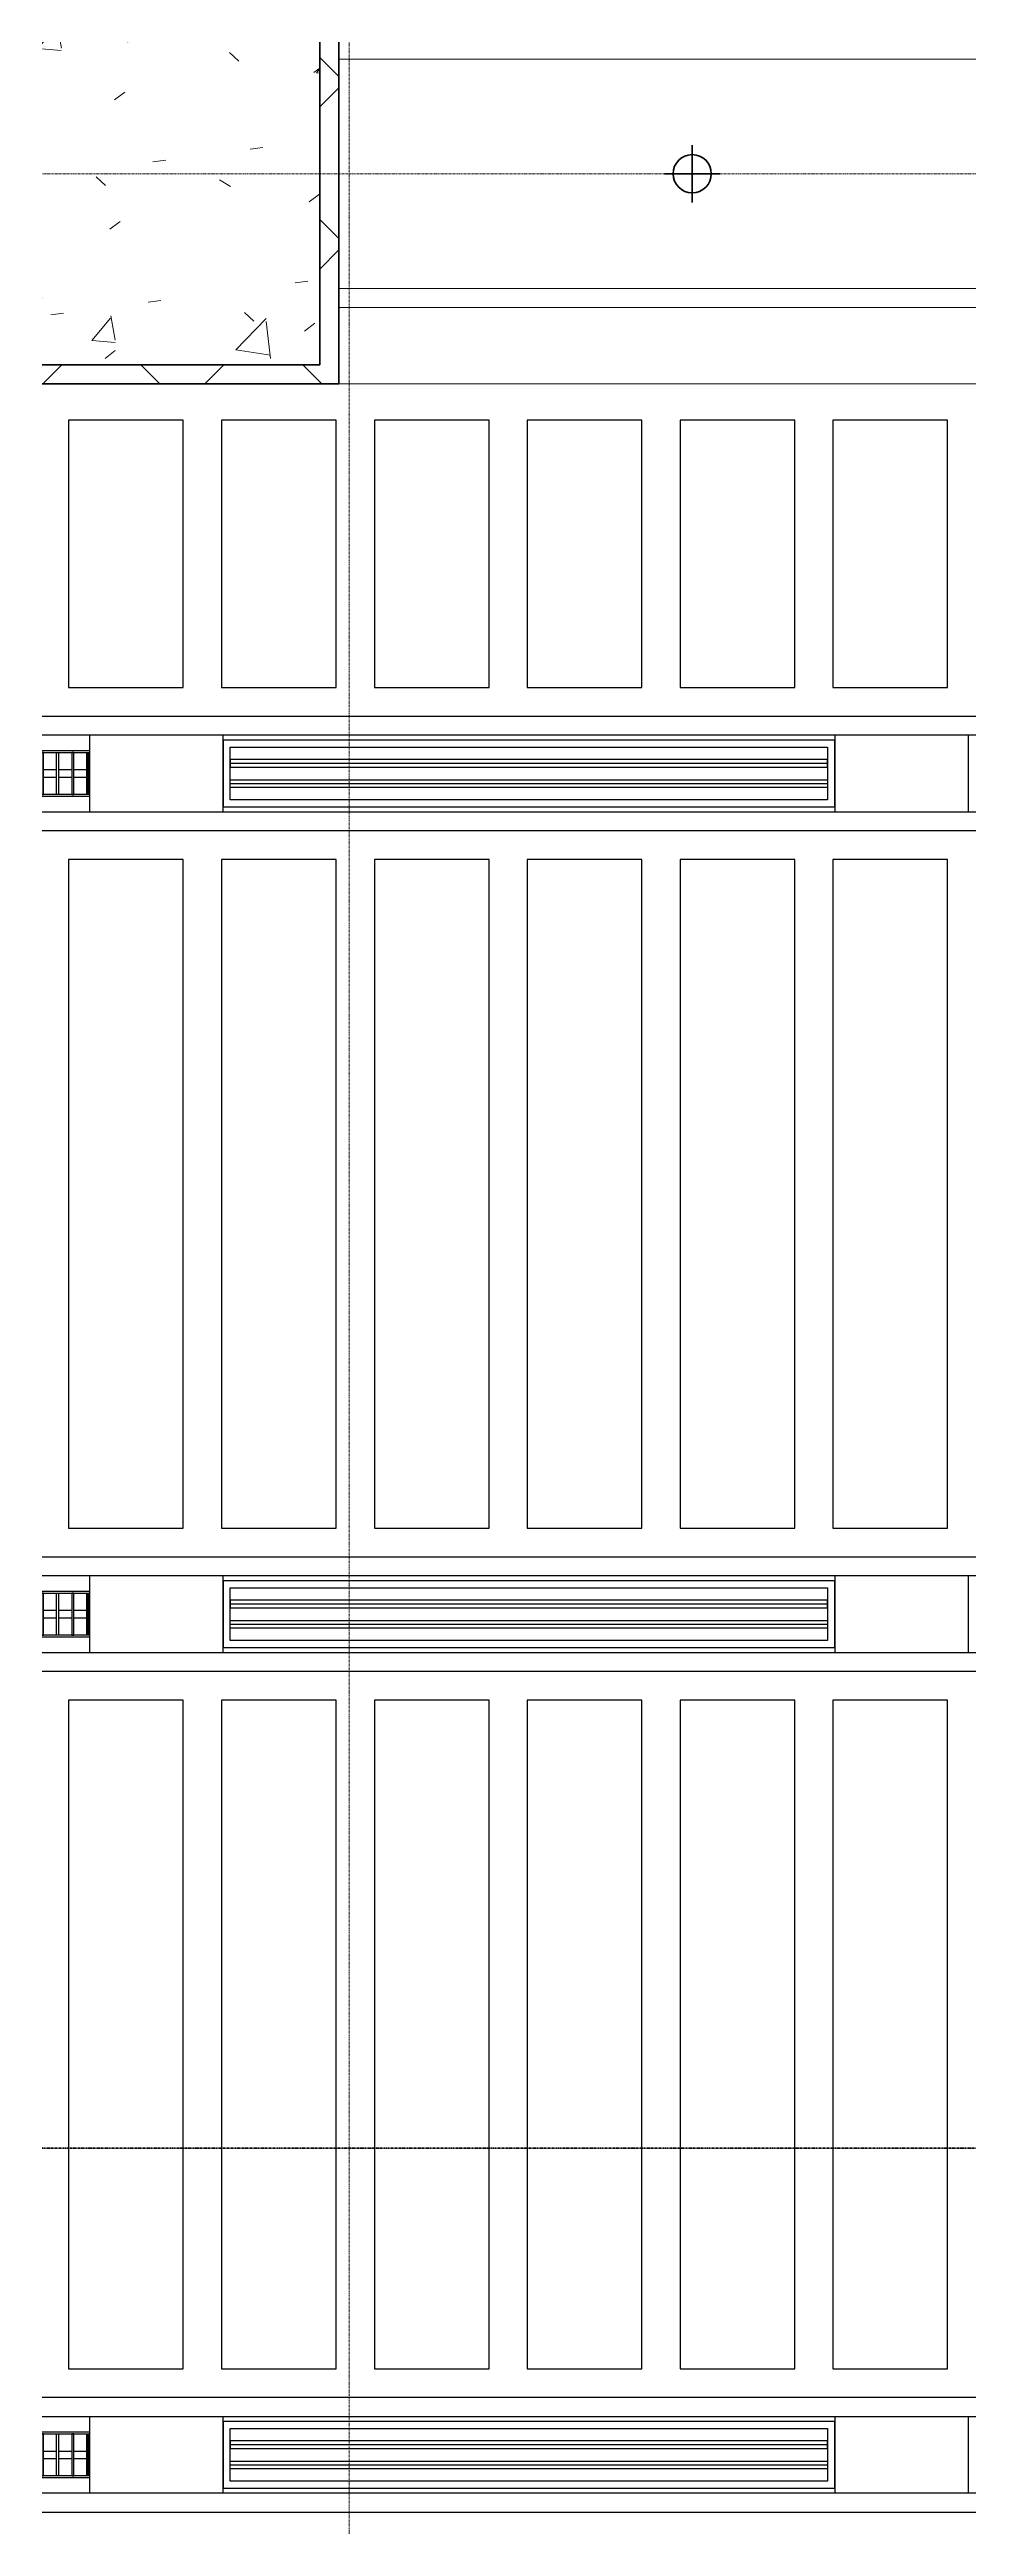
# Model space of a CAD drawing. Header units: millimetres. Extents: x -920231 to -841213, y -17301 to 22361.
# Drawn here: x -869664 to -867260, y -2578 to 3904 of the extents above; entities that cross this region are included whole.
import ezdxf
from ezdxf.enums import TextEntityAlignment as Align
from ezdxf.xclip import XClip

# ---------------------------------------------------------------- set-up
doc = ezdxf.new("R2010")
doc.units = ezdxf.units.MM
doc.header["$XCLIPFRAME"] = 0
doc.linetypes.add('DPA_Grid _ Level 100', pattern=[10, 5.5, -1.6, 1.3, -1.6])
for name, color, linetype in [('000 - WIPEOUT', 250, 'Continuous'), ('001 - ASCESSORIES', 251, 'Continuous'), ('A04_TUBE SERIES', 2, 'Continuous'), ('A11_ALU.SOLID SHEET', 2, 'Continuous')]:
    doc.layers.add(name, color=color, linetype=linetype)
for name, color, linetype, lineweight in [('008 - LIGHTING', 1, 'Continuous', 9), ('A-COLS', 5, 'Continuous', 70), ('A-COLS-E', 1, 'Continuous', 35), ('A-DETL-GENF', 2, 'Continuous', 35), ('A-GLAZ-CURT', 2, 'Continuous', 9), ('A-WALL-FNSH', 2, 'Continuous', 35), ('A-WALL-PATT', 1, 'Continuous', 35), ('E-LITE-EQPM', 2, 'Continuous', 35), ('G-ANNO-SECL', 3, 'Continuous', 9), ('S-GRID', 251, 'Continuous', 9)]:
    doc.layers.add(name, color=color, linetype=linetype, lineweight=lineweight)
pattern_1 = [(45, (0, 0), (-212.13203, 212.13203), []), (135, (0, 0), (-212.13203, -212.13203), [])]

# ---------------------------------------------------------------- blocks, each defined once
blk = doc.blocks.new('*U2141')
at = {"layer": 'S-GRID', "linetype": 'DPA_Grid _ Level 100'}
for p, q in [((1201.9, -20855.1), (1201.9, 16910.1)), ((24628.5, 0), (-48793, 0))]:
    blk.add_line(p, q, dxfattribs=at)
blk = doc.blocks.new('System Panel - DPA-AR_Metal Ceiling Rectangular Panel-13139266-4230-01 ENLARGED MULTI-PURPOSE LEVEL - REFLECTED CEILING PLAN - SHEET 1')
at = {"layer": 'A-GLAZ-CURT'}
for p, q in [((-866782.4, 4129), (-868907.4, 4129)), ((-868907.4, 4129), (-868907.4, 3929)), ((-868907.4, 3929), (-868907.4, 4129)), ((-868907.4, 4129), (-866782.4, 4129)), ((-866782.4, 3929), (-866782.4, 4129)), ((-866782.4, 4129), (-866782.4, 3929)), ((-868907.4, 3929), (-866782.4, 3929)), ((-866782.4, 3929), (-868907.4, 3929))]:
    blk.add_line(p, q, dxfattribs=at)
blk = doc.blocks.new('System Panel - DPA-AR_Metal Ceiling Rectangular Panel-13139320-4230-01 ENLARGED MULTI-PURPOSE LEVEL - REFLECTED CEILING PLAN - SHEET 1')
at = {"layer": 'A-GLAZ-CURT'}
for p, q in [((-866782.4, 3879), (-868907.4, 3879)), ((-868907.4, 3879), (-868907.4, 3279)), ((-868907.4, 3279), (-868907.4, 3879)), ((-868907.4, 3879), (-866782.4, 3879)), ((-866782.4, 3279), (-866782.4, 3879)), ((-866782.4, 3879), (-866782.4, 3279)), ((-868907.4, 3279), (-866782.4, 3279)), ((-866782.4, 3279), (-868907.4, 3279))]:
    blk.add_line(p, q, dxfattribs=at)
blk = doc.blocks.new('LGF_DL_SAA_LowPower_DL1a - LGF_DL_SAA_LowPower_DL1a-8832329-4230-01 ENLARGED MULTI-PURPOSE LEVEL - REFLECTED CEILING PLAN - SHEET 1')
at = {"layer": 'A-DETL-GENF', "lineweight": 9}
for p, q in [((0, 75), (0, -75)), ((72.5, 0), (-72.5, 0))]:
    blk.add_line(p, q, dxfattribs=at)
blk.add_circle((0, 0), 50, dxfattribs=at)
blk = doc.blocks.new('*U616')
at = {"layer": 'A-GLAZ-CURT'}
for name, p in [('System Panel - DPA-AR_Metal Ceiling Rectangular Panel-13139320-4230-01 ENLARGED MULTI-PURPOSE LEVEL - REFLECTED CEILING PLAN - SHEET 1', (870082.4, -3579)), ('System Panel - DPA-AR_Metal Ceiling Rectangular Panel-13139266-4230-01 ENLARGED MULTI-PURPOSE LEVEL - REFLECTED CEILING PLAN - SHEET 1', (870082.4, -4479))]:
    blk.add_blockref(name, p, dxfattribs=at)
at = {"layer": 'E-LITE-EQPM', "extrusion": (0, 0, -1), "rotation": 180}
blk.add_blockref('LGF_DL_SAA_LowPower_DL1a - LGF_DL_SAA_LowPower_DL1a-8832329-4230-01 ENLARGED MULTI-PURPOSE LEVEL - REFLECTED CEILING PLAN - SHEET 1', (-2099.6, 0), dxfattribs=at)
blk = doc.blocks.new('*U1368')
blk.add_wipeout([(-25, 0), (25, 0), (25, 24947.7), (-25, 24997.7)]).dxf.layer = '000 - WIPEOUT'
at = {"layer": 'A04_TUBE SERIES', "color": 0}
blk.add_lwpolyline([(-25, 0), (25, 0), (25, 24947.7), (-25, 24997.7)], close=True, dxfattribs=at)
at = {"layer": 'Defpoints', "color": 250, "flags": 1}
blk.add_attdef('EXTR.OVL-LENGTH_', (-33.1, -9), '', height=5, dxfattribs=at)
blk = doc.blocks.new('*U1369')
blk.add_wipeout([(-25, 0), (25, 0), (25, 25197.7), (-25, 25247.7)]).dxf.layer = '000 - WIPEOUT'
at = {"layer": 'A04_TUBE SERIES', "color": 0}
blk.add_lwpolyline([(-25, 0), (25, 0), (25, 25197.7), (-25, 25247.7)], close=True, dxfattribs=at)
at = {"layer": 'Defpoints', "color": 250, "flags": 1}
blk.add_attdef('EXTR.OVL-LENGTH_', (-33.1, -9), '', height=5, dxfattribs=at)
blk = doc.blocks.new('*U1348')
at = {"layer": '001 - ASCESSORIES', "color": 0, "linetype": 'ByBlock'}
blk.add_lwpolyline([(800, 87.5), (-800, 87.5), (-800, -87.5), (800, -87.5)], close=True, dxfattribs=at)
at = {"layer": '001 - ASCESSORIES', "linetype": 'ByBlock'}
for points in [[(-781.5, 69), (781.5, 69), (781.5, -69), (-781.5, -69)], [(781.5, 36.3), (-781.5, 36.3), (-781.5, 16.3), (781.5, 16.3)], [(-781.5, -16.3), (781.5, -16.3), (781.5, -36.3), (-781.5, -36.3)]]:
    blk.add_lwpolyline(points, close=True, dxfattribs=at)
for points in [[(781.5, 26.3), (-781.5, 26.3)], [(-781.5, -26.3), (781.5, -26.3)]]:
    blk.add_lwpolyline(points, dxfattribs=at)
blk = doc.blocks.new('*U1351')
at = {"color": 1}
blk.add_wipeout([(600, -60), (-600, -60), (-600, 60), (600, 60)], dxfattribs=at).dxf.layer = '000 - WIPEOUT'
at = {"layer": '001 - ASCESSORIES', "color": 0}
blk.add_lwpolyline([(600, -60), (-600, -60), (-600, 60), (600, 60)], close=True, dxfattribs=at)
at = {"layer": '001 - ASCESSORIES'}
for points in [[(-593.5, -55), (-598.5, -55), (-598.5, 55), (-593.5, 55)], [(595, -55), (-595, -55), (-595, 55), (595, 55)], [(-558.8, -55), (-553.8, -55), (-553.8, 55), (-558.8, 55)], [(-514, -55), (-519, -55), (-519, 55), (-514, 55)], [(-479.3, -55), (-474.3, -55), (-474.3, 55), (-479.3, 55)], [(-434.6, -55), (-439.6, -55), (-439.6, 55), (-434.6, 55)], [(-399.8, -55), (-394.8, -55), (-394.8, 55), (-399.8, 55)], [(-355.1, -55), (-360.1, -55), (-360.1, 55), (-355.1, 55)], [(-320.4, -55), (-315.4, -55), (-315.4, 55), (-320.4, 55)], [(-275.6, -55), (-280.6, -55), (-280.6, 55), (-275.6, 55)], [(-240.9, -55), (-235.9, -55), (-235.9, 55), (-240.9, 55)], [(-196.2, -55), (-201.2, -55), (-201.2, 55), (-196.2, 55)], [(-161.4, -55), (-156.4, -55), (-156.4, 55), (-161.4, 55)], [(-116.7, -55), (-121.7, -55), (-121.7, 55), (-116.7, 55)], [(-82, -55), (-77, -55), (-77, 55), (-82, 55)], [(-37.2, -55), (-42.2, -55), (-42.2, 55), (-37.2, 55)], [(-2.5, -55), (2.5, -55), (2.5, 55), (-2.5, 55)], [(42.2, -55), (37.2, -55), (37.2, 55), (42.2, 55)], [(77, -55), (82, -55), (82, 55), (77, 55)], [(121.7, -55), (116.7, -55), (116.7, 55), (121.7, 55)], [(156.4, -55), (161.4, -55), (161.4, 55), (156.4, 55)], [(201.2, -55), (196.2, -55), (196.2, 55), (201.2, 55)], [(235.9, -55), (240.9, -55), (240.9, 55), (235.9, 55)], [(280.6, -55), (275.6, -55), (275.6, 55), (280.6, 55)], [(315.4, -55), (320.4, -55), (320.4, 55), (315.4, 55)], [(360.1, -55), (355.1, -55), (355.1, 55), (360.1, 55)], [(394.8, -55), (399.8, -55), (399.8, 55), (394.8, 55)], [(439.6, -55), (434.6, -55), (434.6, 55), (439.6, 55)], [(474.3, -55), (479.3, -55), (479.3, 55), (474.3, 55)], [(519, -55), (514, -55), (514, 55), (519, 55)], [(553.8, -55), (558.8, -55), (558.8, 55), (553.8, 55)], [(598.5, -55), (593.5, -55), (593.5, 55), (598.5, 55)]]:
    blk.add_lwpolyline(points, close=True, dxfattribs=at)
for points in [[(-593.5, 10), (-558.8, 10)], [(-553.8, 10), (-519, 10)], [(-514, 10), (-479.3, 10)], [(-474.3, 10), (-439.6, 10)], [(-434.6, 10), (-399.8, 10)], [(-394.8, 10), (-360.1, 10)], [(-355.1, 10), (-320.4, 10)], [(-315.4, 10), (-280.6, 10)], [(-275.6, 10), (-240.9, 10)], [(-235.9, 10), (-201.2, 10)], [(-196.2, 10), (-161.4, 10)], [(-156.4, 10), (-121.7, 10)], [(-116.7, 10), (-82, 10)], [(-77, 10), (-42.2, 10)], [(-37.2, 10), (-2.5, 10)], [(2.5, 10), (37.2, 10)], [(42.2, 10), (77, 10)], [(82, 10), (116.7, 10)], [(121.7, 10), (156.4, 10)], [(161.4, 10), (196.2, 10)], [(201.2, 10), (235.9, 10)], [(240.9, 10), (275.6, 10)], [(280.6, 10), (315.4, 10)], [(320.4, 10), (355.1, 10)], [(360.1, 10), (394.8, 10)], [(399.8, 10), (434.6, 10)], [(439.6, 10), (474.3, 10)], [(479.3, 10), (514, 10)], [(519, 10), (553.8, 10)], [(558.8, 10), (593.5, 10)], [(-593.5, -10), (-558.8, -10)], [(-553.8, -10), (-519, -10)], [(-514, -10), (-479.3, -10)], [(-474.3, -10), (-439.6, -10)], [(-434.6, -10), (-399.8, -10)], [(-394.8, -10), (-360.1, -10)], [(-355.1, -10), (-320.4, -10)], [(-315.4, -10), (-280.6, -10)], [(-275.6, -10), (-240.9, -10)], [(-235.9, -10), (-201.2, -10)], [(-196.2, -10), (-161.4, -10)], [(-156.4, -10), (-121.7, -10)], [(-116.7, -10), (-82, -10)], [(-77, -10), (-42.2, -10)], [(-37.2, -10), (-2.5, -10)], [(2.5, -10), (37.2, -10)], [(42.2, -10), (77, -10)], [(82, -10), (116.7, -10)], [(121.7, -10), (156.4, -10)], [(161.4, -10), (196.2, -10)], [(201.2, -10), (235.9, -10)], [(240.9, -10), (275.6, -10)], [(280.6, -10), (315.4, -10)], [(320.4, -10), (355.1, -10)], [(360.1, -10), (394.8, -10)], [(399.8, -10), (434.6, -10)], [(439.6, -10), (474.3, -10)], [(479.3, -10), (514, -10)], [(519, -10), (553.8, -10)], [(558.8, -10), (593.5, -10)]]:
    blk.add_lwpolyline(points, dxfattribs=at)
blk = doc.blocks.new('*U1408')
blk.add_point((0, 0))
at = {"layer": 'Defpoints', "color": 250}
blk.add_text('AL.SHEET-HAT-TYPE-C', height=7, rotation=270, dxfattribs=at).set_placement((15, 0), align=Align.BOTTOM_CENTER)
blk.add_wipeout([(0, -100), (350, -100), (350, 100), (0, 100)]).dxf.layer = '000 - WIPEOUT'
at = {"layer": 'A11_ALU.SOLID SHEET', "color": 0}
blk.add_lwpolyline([(0, -100), (350, -100), (350, 100), (0, 100)], close=True, dxfattribs=at)
blk = doc.blocks.new('*U1372')
blk.add_wipeout([(-25, 0), (25, 0), (25, 23047.7), (-25, 22997.7)]).dxf.layer = '000 - WIPEOUT'
at = {"layer": 'A04_TUBE SERIES', "color": 0}
blk.add_lwpolyline([(-25, 0), (25, 0), (25, 23047.7), (-25, 22997.7)], close=True, dxfattribs=at)
at = {"layer": 'Defpoints', "color": 250, "flags": 1}
blk.add_attdef('EXTR.OVL-LENGTH_', (-33.1, -9), '', height=5, dxfattribs=at)
blk = doc.blocks.new('*U1373')
blk.add_wipeout([(-25, 0), (25, 0), (25, 22797.7), (-25, 22747.7)]).dxf.layer = '000 - WIPEOUT'
at = {"layer": 'A04_TUBE SERIES', "color": 0}
blk.add_lwpolyline([(-25, 0), (25, 0), (25, 22797.7), (-25, 22747.7)], close=True, dxfattribs=at)
at = {"layer": 'Defpoints', "color": 250, "flags": 1}
blk.add_attdef('EXTR.OVL-LENGTH_', (-33.1, -9), '', height=5, dxfattribs=at)
blk = doc.blocks.new('*U1371')
blk.add_wipeout([(-25, 0), (25, 0), (25, 20847.7), (-25, 20797.7)]).dxf.layer = '000 - WIPEOUT'
at = {"layer": 'A04_TUBE SERIES', "color": 0}
blk.add_lwpolyline([(-25, 0), (25, 0), (25, 20847.7), (-25, 20797.7)], close=True, dxfattribs=at)
at = {"layer": 'Defpoints', "color": 250, "flags": 1}
blk.add_attdef('EXTR.OVL-LENGTH_', (-33.1, -9), '', height=5, dxfattribs=at)
blk = doc.blocks.new('*U1370')
blk.add_wipeout([(-25, 0), (25, 0), (25, 20597.7), (-25, 20547.7)]).dxf.layer = '000 - WIPEOUT'
at = {"layer": 'A04_TUBE SERIES', "color": 0}
blk.add_lwpolyline([(-25, 0), (25, 0), (25, 20597.7), (-25, 20547.7)], close=True, dxfattribs=at)
at = {"layer": 'Defpoints', "color": 250, "flags": 1}
blk.add_attdef('EXTR.OVL-LENGTH_', (-33.1, -9), '', height=5, dxfattribs=at)
blk = doc.blocks.new('*U1480')
at = {"color": 3}
for points in [[(-875, 7150), (875, 7150), (875, 6850), (-875, 6850)], [(-875, 6750), (875, 6750), (875, 6450), (-875, 6450)], [(-875, 6350), (875, 6350), (875, 6050), (-875, 6050)], [(-875, 5950), (875, 5950), (875, 5650), (-875, 5650)], [(-875, 5550), (875, 5550), (875, 5250), (-875, 5250)], [(-875, 5150), (875, 5150), (875, 4850), (-875, 4850)]]:
    blk.add_wipeout(points, dxfattribs=at).dxf.layer = '000 - WIPEOUT'
at = {"layer": 'A11_ALU.SOLID SHEET', "color": 0, "linetype": 'ByBlock'}
for points in [[(-875, 6850), (875, 6850), (875, 7150), (-875, 7150)], [(-875, 6450), (875, 6450), (875, 6750), (-875, 6750)], [(-875, 6050), (875, 6050), (875, 6350), (-875, 6350)], [(-875, 5650), (875, 5650), (875, 5950), (-875, 5950)], [(-875, 5250), (875, 5250), (875, 5550), (-875, 5550)], [(-875, 4850), (875, 4850), (875, 5150), (-875, 5150)]]:
    blk.add_lwpolyline(points, close=True, dxfattribs=at)
blk = doc.blocks.new('*U1481')
at = {"color": 3}
for points in [[(-875, 8350), (875, 8350), (875, 8050), (-875, 8050)], [(-875, 7950), (875, 7950), (875, 7650), (-875, 7650)], [(-875, 7550), (875, 7550), (875, 7250), (-875, 7250)], [(-875, 7150), (875, 7150), (875, 6850), (-875, 6850)], [(-875, 6750), (875, 6750), (875, 6450), (-875, 6450)], [(-875, 6350), (875, 6350), (875, 6050), (-875, 6050)]]:
    blk.add_wipeout(points, dxfattribs=at).dxf.layer = '000 - WIPEOUT'
at = {"layer": 'A11_ALU.SOLID SHEET', "color": 0, "linetype": 'ByBlock'}
for points in [[(-875, 8050), (875, 8050), (875, 8350), (-875, 8350)], [(-875, 7650), (875, 7650), (875, 7950), (-875, 7950)], [(-875, 7250), (875, 7250), (875, 7550), (-875, 7550)], [(-875, 6850), (875, 6850), (875, 7150), (-875, 7150)], [(-875, 6450), (875, 6450), (875, 6750), (-875, 6750)], [(-875, 6050), (875, 6050), (875, 6350), (-875, 6350)]]:
    blk.add_lwpolyline(points, close=True, dxfattribs=at)
blk = doc.blocks.new('*U1482')
at = {"color": 3}
for points in [[(-350, 8950), (350, 8950), (350, 8650), (-350, 8650)], [(-350, 8550), (350, 8550), (350, 8250), (-350, 8250)], [(-350, 8150), (350, 8150), (350, 7850), (-350, 7850)], [(-350, 7750), (350, 7750), (350, 7450), (-350, 7450)], [(-350, 7350), (350, 7350), (350, 7050), (-350, 7050)], [(-350, 6950), (350, 6950), (350, 6650), (-350, 6650)]]:
    blk.add_wipeout(points, dxfattribs=at).dxf.layer = '000 - WIPEOUT'
at = {"layer": 'A11_ALU.SOLID SHEET', "color": 0, "linetype": 'ByBlock'}
for points in [[(-350, 8650), (350, 8650), (350, 8950), (-350, 8950)], [(-350, 8250), (350, 8250), (350, 8550), (-350, 8550)], [(-350, 7850), (350, 7850), (350, 8150), (-350, 8150)], [(-350, 7450), (350, 7450), (350, 7750), (-350, 7750)], [(-350, 7050), (350, 7050), (350, 7350), (-350, 7350)], [(-350, 6650), (350, 6650), (350, 6950), (-350, 6950)]]:
    blk.add_lwpolyline(points, close=True, dxfattribs=at)
blk = doc.blocks.new('*U1512')
at = {"layer": 'A11_ALU.SOLID SHEET', "linetype": 'ByBlock', "rotation": 90}
for name, p in [('*U1482', (-115982, -994.5)), ('*U1481', (-116582, -2669.5)), ('*U1480', (-117782, -4869.5))]:
    blk.add_blockref(name, p, dxfattribs=at)
at = {"layer": 'A11_ALU.SOLID SHEET', "color": 1}
for p in [(-124877.5, -1569.5), (-122927.5, -1569.5), (-124877.5, -3769.5), (-122927.5, -3769.5), (-124877.5, -5969.5), (-122927.5, -5969.5)]:
    blk.add_blockref('*U1408', p, dxfattribs=at)
at = {"layer": '008 - LIGHTING'}
for name, p in [('*U1348', (-123727.5, -1569.5)), ('*U1351', (-125477.5, -1569.5)), ('*U1348', (-123727.5, -3769.5)), ('*U1351', (-125477.5, -3769.5)), ('*U1348', (-123727.5, -5969.5)), ('*U1351', (-125477.5, -5969.5))]:
    blk.add_blockref(name, p, dxfattribs=at)
at = {"layer": 'A04_TUBE SERIES', "linetype": 'ByBlock', "xscale": -1, "rotation": 90}
for name, p in [('*U1370', (-106232, -1444.5)), ('*U1371', (-106232, -1694.5)), ('*U1373', (-106232, -3644.5)), ('*U1372', (-106232, -3894.5))]:
    blk.add_blockref(name, p, dxfattribs=at)
at = {"layer": 'A04_TUBE SERIES', "linetype": 'ByBlock'}
for name, p, rotation in [('*U1368', (-106232, -5844.5), 90.00000000000001), ('*U1369', (-106232, -6094.5), 90)]:
    blk.add_blockref(name, p, dxfattribs=dict(at, rotation=rotation))
blk = doc.blocks.new('LGF_DL_SAA_LowPower_DL1a - LGF_DL_SAA_LowPower_DL1a-8832329-4130-01 MULTI-PURPOSE LEVEL - REFLECTED CEILING PLAN')
at = {"layer": 'A-DETL-GENF'}
for p, q in [((0, 75), (0, -75)), ((72.5, 0), (-72.5, 0))]:
    blk.add_line(p, q, dxfattribs=at)
blk.add_circle((0, 0), 50, dxfattribs=at)
blk = doc.blocks.new('C-1-PP19-AR-4130-01-B_20250829-225100_EXLIGHT')
at = {"layer": 'E-LITE-EQPM', "extrusion": (0, 0, -1), "rotation": 180}
blk.add_blockref('LGF_DL_SAA_LowPower_DL1a - LGF_DL_SAA_LowPower_DL1a-8832329-4130-01 MULTI-PURPOSE LEVEL - REFLECTED CEILING PLAN', (123300.4, 0), dxfattribs=at)

msp = doc.modelspace()

# ---------------------------------------------------------------- block references
ref = msp.add_blockref('*U1512', (-744682.4, 3579))
XClip(ref).set_block_clipping_path([(-170955.001718735, -20880.0077451951), (-101425.4223389953, 14393.0014498747)])

# ---------------------------------------------------------------- next in the draw order: hatches: boundary and pattern name
at = {"layer": 'A-COLS-E', "lineweight": 9}
h = msp.add_hatch(dxfattribs=at)
h.set_pattern_fill('FP_1', color=256, style=0, pattern_type=2)
h.set_pattern_definition([(50, (0, 0), (728.7365, -63.75582), [76.2, -838.2]), (355, (0, 0), (-140.9716, 764.2276), [60.96, -670.56]), (100.451, (60.7, -5.3), (587.77, 700.46675), [64.76, -712.36]), (46.184, (0, 203.2), (1084.3162, -168.171), [114.3, -1257.3]), (96.636, (90.4, 189.2), (949.6099, 989.7098), [97.14, -1068.54]), (351.184, (0, 203.2), (949.6206, 989.7012), [91.44, -1005.84]), (21, (101.6, 152.4), (606.45787, -409.06057), [76.2, -838.2]), (326, (101.6, 152.4), (247.20834, 736.7529), [60.96, -670.56]), (71.451, (152.14, 118.3), (853.66825, 327.68547), [64.76, -712.36]), (37.5, (0, 0), (12.35469, 338.22012), [33.528, -628.904, 33.528, -647.192, -673.1]), (37.5, (0, 0), (12.35469, 338.22012), [-1343.152, 33.528, -639.572]), (7.5, (0, 0), (267.27887, 400.72213), [33.528, -354.584, 33.528, -613.664, -256.54]), (7.5, (0, 0), (267.27887, 400.72213), [-1035.304, 33.528, -223.012]), (327.5, (-226.57, 0), (542.36333, -22.915345), [33.528, -220.472, 33.528, -758.952, -1051.56]), (327.5, (-226.57, 0), (542.36333, -22.915345), [-1046.48, 33.528, -1018.032]), (317.5, (-328.17, 0), (592.51696, 101.7071), [33.528, -296.672, 33.528, -492.76, -746.76]), (317.5, (-328.17, 0), (592.51696, 101.7071), [-856.488, 33.528, -713.232])])
h.paths.add_polyline_path([(-868957.4, 3079), (-868957.4, 4079), (-871207.4, 4079), (-871207.4, 3079), (-870405, 3079)])
at = {"layer": 'A-WALL-PATT', "lineweight": 9}
h = msp.add_hatch(dxfattribs=at)
h.set_pattern_fill('FP_3', color=256, style=0, pattern_type=2)
h.set_pattern_definition(pattern_1)
h.paths.add_polyline_path([(-868957.4, 3079), (-868907.4, 3079), (-868907.4, 4129), (-868957.4, 4129), (-868957.4, 3752.1)])
h = msp.add_hatch(dxfattribs=at)
h.set_pattern_fill('FP_3', color=256, style=0, pattern_type=2)
h.set_pattern_definition(pattern_1)
h.paths.add_polyline_path([(-868907.4, 3029), (-868907.4, 3079), (-870754.7, 3079), (-870804.7, 3029), (-870405, 3029)])

# ---------------------------------------------------------------- next in the draw order: linework, layer by layer
at = {"layer": 'A-COLS'}
for p, q in [((-868957.4, 4079), (-868957.4, 3079)), ((-868957.4, 3079), (-871207.4, 3079))]:
    msp.add_line(p, q, dxfattribs=at)
at = {"layer": 'A-WALL-FNSH', "color": 250}
for p, q in [((-868907.4, 4129), (-868907.4, 3079)), ((-868957.4, 3079), (-868957.4, 4079)), ((-870754.7, 3079), (-868957.4, 3079)), ((-868907.4, 3079), (-868907.4, 3029)), ((-868907.4, 3029), (-870734, 3029))]:
    msp.add_line(p, q, dxfattribs=at)
at = {"layer": 'G-ANNO-SECL', "linetype": 'DPA_Grid _ Level 100', "lineweight": 50}
msp.add_line((-918400.4, -1588.3), (-846031.7, -1588.3), dxfattribs=at)

# ---------------------------------------------------------------- next in the draw order: block references
for name in ['*U2141', '*U616']:
    msp.add_blockref(name, (-870082.4, 3579))
ref = msp.add_blockref('C-1-PP19-AR-4130-01-B_20250829-225100_EXLIGHT', (-744682.4, 3579))
XClip(ref).set_block_clipping_path([(-170955.001718735, -20880.0077451951), (-101425.4223389953, 14393.0014498747)])

doc.saveas('drawing.dxf')
